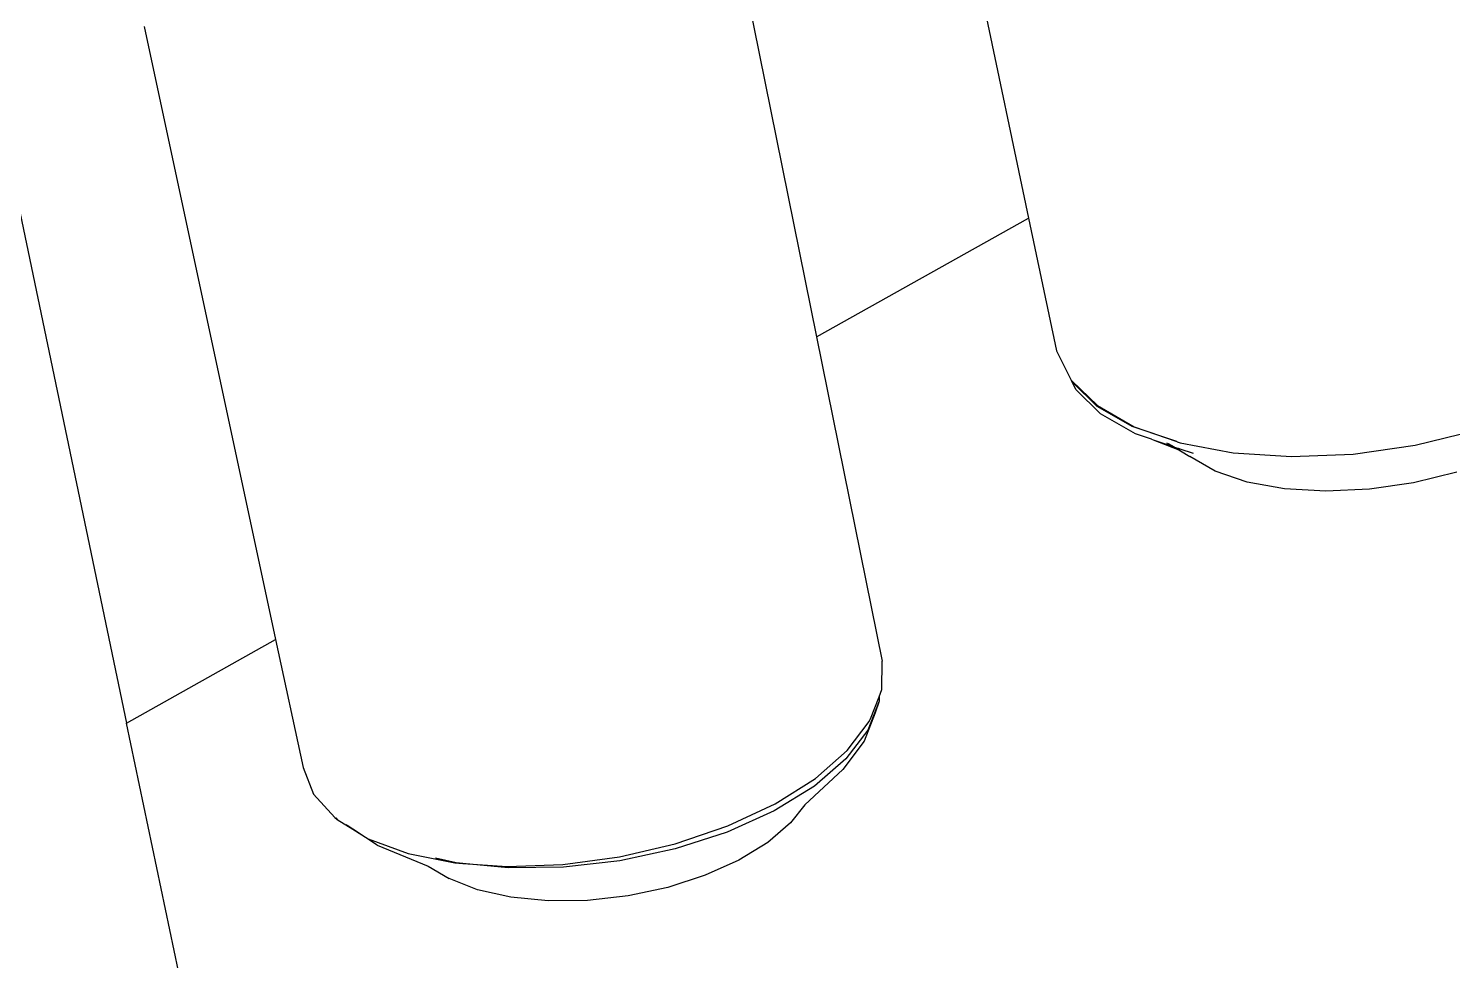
# Model space of a CAD drawing. Header units: millimetres. Extents: x -650 to 3773, y 316 to 2389.
# Drawn here: x 1391.12 to 1409.22, y 2028.65 to 2040.49 of the extents above; entities that cross this region are included whole.
import ezdxf

# ---------------------------------------------------------------- set-up
doc = ezdxf.new("R2010")
doc.units = ezdxf.units.MM

# ---------------------------------------------------------------- blocks, each defined once
blk = doc.blocks.new('A$Ca364616d')
for p, q in [((238.673, 457.693), (239.746, 452.395)), ((241.688, 457.488), (242.44, 453.903)), ((229.137, 456.288), (230.978, 447.488)), ((231.203, 456.336), (232.872, 448.548)), ((239.746, 452.395), (242.44, 453.903)), ((242.44, 453.903), (242.794, 452.215)), ((239.746, 452.395), (240.581, 448.275)), ((242.794, 452.215), (242.983, 451.846)), ((242.983, 451.846), (242.988, 451.842)), ((243.042, 451.726), (242.988, 451.842)), ((242.988, 451.842), (242.991, 451.838)), ((242.999, 451.821), (242.991, 451.838)), ((242.991, 451.838), (243.317, 451.521)), ((243.312, 451.511), (242.999, 451.821)), ((243.353, 451.418), (243.042, 451.726)), ((243.759, 451.255), (243.312, 451.511)), ((243.317, 451.521), (243.784, 451.252)), ((243.798, 451.163), (243.353, 451.418)), ((244.323, 451.064), (243.759, 451.255)), ((243.784, 451.252), (244.323, 451.064)), ((247.352, 451.019), (248.117, 451.207)), ((244.004, 451.094), (243.798, 451.163)), ((244.004, 451.094), (244.023, 451.087)), ((244.023, 451.087), (244.35, 450.96)), ((244.023, 451.087), (244.279, 451.001)), ((244.195, 451.05), (244.213, 451.041)), ((244.213, 451.041), (244.29, 450.997)), ((244.213, 451.041), (244.279, 451.001)), ((244.279, 451.001), (244.283, 450.999)), ((244.283, 450.999), (244.35, 450.96)), ((244.283, 450.999), (244.29, 450.997)), ((244.29, 450.997), (244.294, 450.995)), ((244.294, 450.995), (244.368, 450.953)), ((244.294, 450.995), (244.35, 450.977)), ((244.331, 451.062), (244.323, 451.064)), ((244.331, 451.062), (244.366, 451.05)), ((244.366, 451.05), (245.042, 450.922)), ((246.564, 450.906), (247.352, 451.019)), ((244.358, 450.973), (244.35, 450.977)), ((244.35, 450.96), (244.368, 450.953)), ((244.35, 450.96), (244.371, 450.947)), ((244.357, 450.974), (244.364, 450.972)), ((244.358, 450.973), (244.364, 450.972)), ((244.364, 450.972), (244.532, 450.915)), ((244.371, 450.947), (244.488, 450.873)), ((244.811, 450.688), (244.488, 450.873)), ((245.042, 450.922), (245.784, 450.873)), ((245.784, 450.873), (246.564, 450.906)), ((245.217, 450.55), (244.811, 450.688)), ((247.884, 450.674), (247.334, 450.54)), ((245.692, 450.464), (245.217, 450.55)), ((246.217, 450.433), (245.692, 450.464)), ((246.772, 450.459), (246.217, 450.433)), ((247.334, 450.54), (246.772, 450.459)), ((230.978, 447.488), (232.872, 448.548)), ((232.872, 448.548), (233.22, 446.922)), ((240.576, 447.915), (240.581, 448.275)), ((240.541, 447.823), (240.576, 447.915)), ((240.54, 447.767), (240.397, 447.397)), ((240.431, 447.542), (240.541, 447.823)), ((240.54, 447.767), (240.493, 447.619)), ((240.541, 447.823), (240.54, 447.767)), ((240.493, 447.619), (240.353, 447.257)), ((232.025, 442.484), (230.978, 447.488)), ((240.397, 447.397), (240.119, 447.032)), ((240.137, 447.139), (240.416, 447.508)), ((240.416, 447.508), (240.427, 447.536)), ((240.431, 447.542), (240.427, 447.536)), ((240.353, 447.257), (240.081, 446.9)), ((240.119, 447.032), (239.718, 446.686)), ((239.733, 446.786), (240.137, 447.139)), ((233.22, 446.922), (233.354, 446.587)), ((240.081, 446.9), (239.595, 446.451)), ((239.718, 446.686), (239.209, 446.373)), ((239.22, 446.463), (239.733, 446.786)), ((233.354, 446.587), (233.625, 446.29)), ((233.625, 446.29), (233.653, 446.264)), ((233.635, 446.284), (233.653, 446.264)), ((239.209, 446.373), (238.611, 446.104)), ((238.619, 446.182), (239.22, 446.463)), ((239.595, 446.451), (239.413, 446.221)), ((233.653, 446.264), (233.851, 446.141)), ((233.781, 446.187), (233.768, 446.201)), ((233.851, 446.141), (233.781, 446.187)), ((234.164, 445.936), (233.851, 446.141)), ((233.851, 446.141), (234.048, 446.018)), ((238.611, 446.104), (237.948, 445.891)), ((237.95, 445.954), (238.619, 446.182)), ((239.413, 446.221), (239.126, 445.973)), ((234.048, 446.018), (234.554, 445.833)), ((234.164, 445.936), (234.81, 445.672)), ((237.242, 445.789), (237.95, 445.954)), ((239.126, 445.973), (238.76, 445.748)), ((234.554, 445.833), (235.15, 445.714)), ((235.168, 445.714), (234.904, 445.774)), ((236.521, 445.691), (237.242, 445.789)), ((237.948, 445.891), (237.245, 445.74)), ((238.76, 445.748), (238.331, 445.555)), ((234.81, 445.672), (235.076, 445.514)), ((235.15, 445.714), (235.251, 445.706)), ((235.251, 445.706), (235.168, 445.714)), ((235.827, 445.65), (235.251, 445.706)), ((235.251, 445.706), (235.814, 445.666)), ((235.814, 445.666), (236.521, 445.691)), ((236.529, 445.659), (235.827, 445.65)), ((237.245, 445.74), (236.529, 445.659)), ((235.436, 445.371), (235.076, 445.514)), ((237.855, 445.401), (237.351, 445.294)), ((238.331, 445.555), (237.855, 445.401)), ((235.861, 445.275), (235.436, 445.371)), ((236.334, 445.229), (235.861, 445.275)), ((236.837, 445.235), (236.334, 445.229)), ((237.351, 445.294), (236.837, 445.235))]:
    blk.add_line(p, q)

msp = doc.modelspace()

# ---------------------------------------------------------------- block references
msp.add_blockref('A$Ca364616d', (1161.387, 1584.181))

doc.saveas('drawing.dxf')
